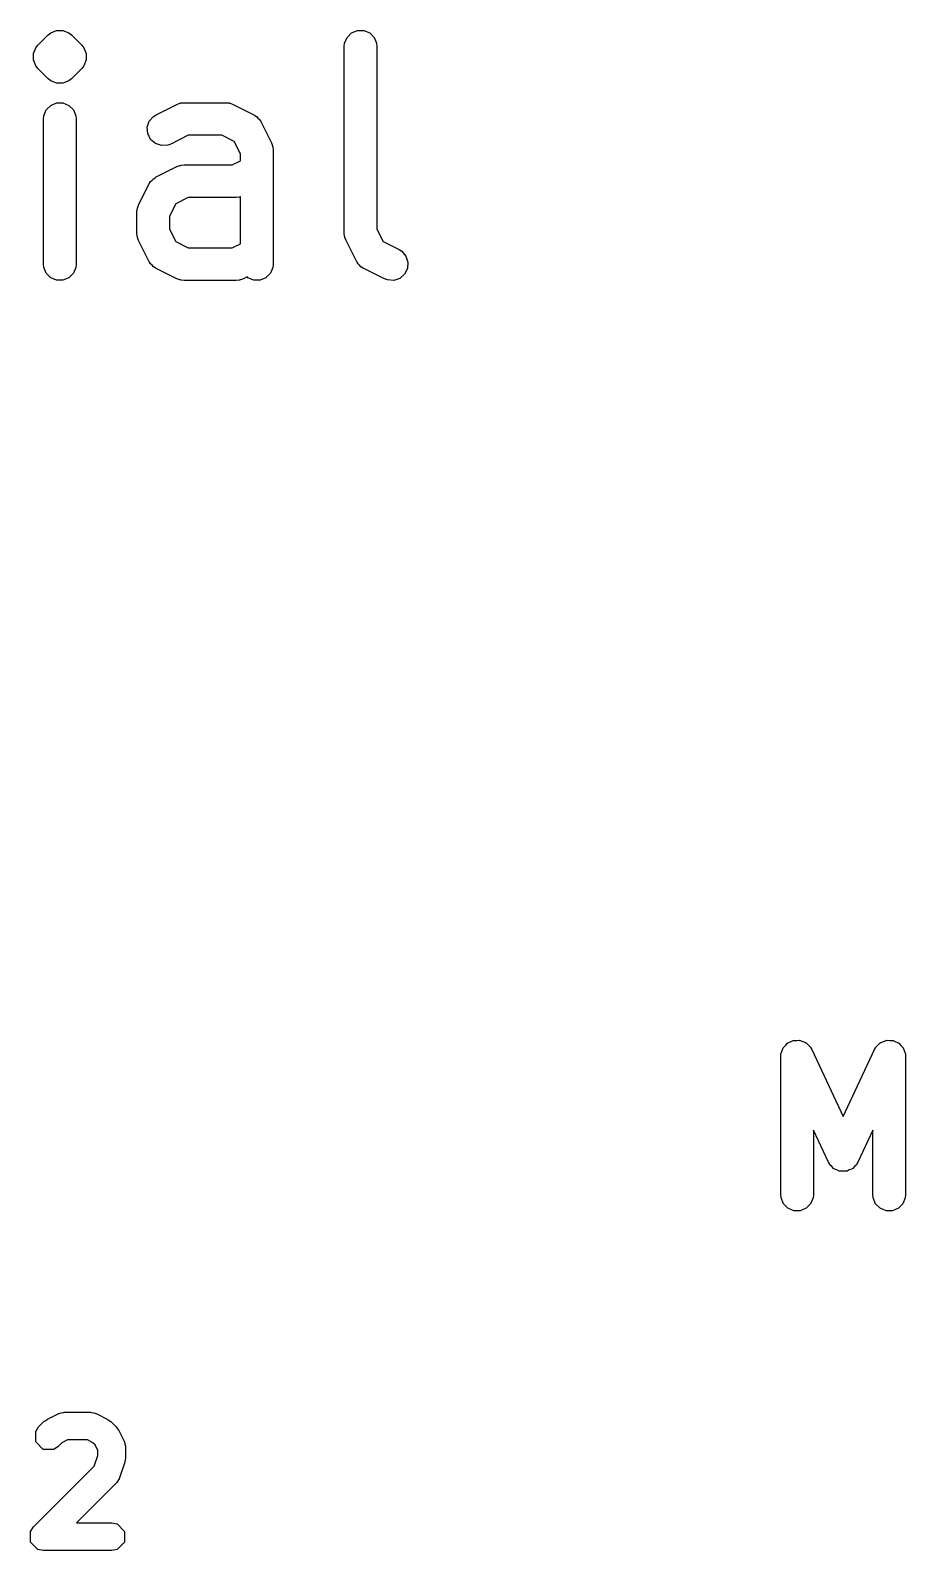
# Model space of a CAD drawing. Header units: inches. Extents: x 4.65 to 7.43, y -3.99 to -2.61.
# Drawn here: x 6.7103 to 6.8685, y -2.9575 to -2.6826 of the extents above; entities that cross this region are included whole.
import ezdxf

# ---------------------------------------------------------------- set-up
doc = ezdxf.new("R2010")
doc.units = ezdxf.units.IN
doc.header["$MEASUREMENT"] = 0
doc.layers.add('BLACK', color=250, linetype='CONTINUOUS')

msp = doc.modelspace()

# ---------------------------------------------------------------- linework, layer by layer
at = {"layer": 'BLACK', "linetype": 'CONTINUOUS'}
for p, q in [((6.71166, -2.68532), (6.71353, -2.68345)), ((6.71353, -2.68345), (6.71398, -2.68308)), ((6.71398, -2.68308), (6.71504, -2.68264)), ((6.71504, -2.68264), (6.71619, -2.68264)), ((6.71619, -2.68264), (6.71619, -2.68264)), ((6.71619, -2.68264), (6.71726, -2.68308)), ((6.71726, -2.68308), (6.71771, -2.68345)), ((6.71771, -2.68345), (6.71958, -2.68532)), ((6.76703, -2.68554), (6.76709, -2.68496)), ((6.76709, -2.68496), (6.76753, -2.6839)), ((6.76753, -2.6839), (6.76835, -2.68308)), ((6.76835, -2.68308), (6.76941, -2.68264)), ((6.76941, -2.68264), (6.77056, -2.68264)), ((6.77056, -2.68264), (6.77163, -2.68308)), ((6.77163, -2.68308), (6.77244, -2.6839)), ((6.77244, -2.6839), (6.77288, -2.68496)), ((6.77288, -2.68496), (6.77294, -2.68554)), ((6.71085, -2.68683), (6.71129, -2.68577)), ((6.71085, -2.68799), (6.71085, -2.68683)), ((6.71129, -2.68905), (6.71085, -2.68799)), ((6.71129, -2.68577), (6.71166, -2.68532)), ((6.71958, -2.68532), (6.71995, -2.68577)), ((6.71995, -2.68577), (6.72009, -2.68611)), ((6.72039, -2.68799), (6.71995, -2.68905)), ((6.72009, -2.68611), (6.72039, -2.68683)), ((6.72039, -2.68683), (6.72039, -2.68799)), ((6.76703, -2.71928), (6.76703, -2.68554)), ((6.77294, -2.68554), (6.77294, -2.71858)), ((6.71166, -2.6895), (6.71129, -2.68905)), ((6.71353, -2.69137), (6.71166, -2.6895)), ((6.71958, -2.6895), (6.71771, -2.69137)), ((6.71995, -2.68905), (6.71958, -2.6895)), ((6.71398, -2.69174), (6.71353, -2.69137)), ((6.71504, -2.69218), (6.71398, -2.69174)), ((6.71619, -2.69218), (6.71504, -2.69218)), ((6.71504, -2.69218), (6.71504, -2.69218)), ((6.71726, -2.69174), (6.71619, -2.69218)), ((6.71619, -2.69218), (6.71619, -2.69218)), ((6.71771, -2.69137), (6.71726, -2.69174)), ((6.71316, -2.69702), (6.71398, -2.6962)), ((6.71398, -2.6962), (6.71504, -2.69576)), ((6.71504, -2.69576), (6.71619, -2.69576)), ((6.71619, -2.69576), (6.71726, -2.6962)), ((6.71726, -2.6962), (6.71807, -2.69702)), ((6.73305, -2.69789), (6.7368, -2.69602)), ((6.7368, -2.69602), (6.73734, -2.69581)), ((6.73734, -2.69581), (6.73744, -2.6958)), ((6.73744, -2.6958), (6.73754, -2.69576)), ((6.73754, -2.69576), (6.73812, -2.69571)), ((6.73812, -2.69571), (6.74561, -2.69571)), ((6.74561, -2.69571), (6.74619, -2.69576)), ((6.74619, -2.69576), (6.74629, -2.6958)), ((6.74629, -2.6958), (6.74639, -2.69581)), ((6.74639, -2.69581), (6.74694, -2.69602)), ((6.74694, -2.69602), (6.75068, -2.69789)), ((6.71267, -2.69866), (6.71272, -2.69808)), ((6.71267, -2.72491), (6.71267, -2.69866)), ((6.71272, -2.69808), (6.71316, -2.69702)), ((6.71807, -2.69702), (6.71851, -2.69808)), ((6.71851, -2.69808), (6.71857, -2.69866)), ((6.71857, -2.69866), (6.71857, -2.72491)), ((6.7318, -2.69907), (6.73256, -2.6982)), ((6.73256, -2.6982), (6.73305, -2.69789)), ((6.75068, -2.69789), (6.75078, -2.69795)), ((6.75078, -2.69795), (6.75083, -2.69797)), ((6.75083, -2.69797), (6.75088, -2.69802)), ((6.75088, -2.69802), (6.75117, -2.6982)), ((6.75117, -2.6982), (6.75142, -2.69848)), ((6.75142, -2.69848), (6.7517, -2.69872)), ((6.7517, -2.69872), (6.75188, -2.69902)), ((6.75188, -2.69902), (6.75193, -2.69907)), ((6.73144, -2.70016), (6.7318, -2.69907)), ((6.73152, -2.70131), (6.73144, -2.70016)), ((6.73203, -2.70234), (6.73152, -2.70131)), ((6.73881, -2.70161), (6.73569, -2.70318)), ((6.74492, -2.70161), (6.73881, -2.70161)), ((6.74716, -2.70274), (6.74492, -2.70161)), ((6.75193, -2.69907), (6.75194, -2.69912)), ((6.75194, -2.69912), (6.75201, -2.69921)), ((6.75201, -2.69921), (6.75388, -2.70296)), ((6.7329, -2.7031), (6.73203, -2.70234)), ((6.734, -2.70346), (6.7329, -2.7031)), ((6.73515, -2.70338), (6.734, -2.70346)), ((6.73569, -2.70318), (6.73515, -2.70338)), ((6.74829, -2.70498), (6.74716, -2.70274)), ((6.75388, -2.70296), (6.75409, -2.7035)), ((6.75409, -2.7035), (6.75409, -2.70361)), ((6.75409, -2.70361), (6.75414, -2.70371)), ((6.75414, -2.70371), (6.75419, -2.70428)), ((6.75419, -2.70428), (6.75419, -2.72491)), ((6.73305, -2.70914), (6.7368, -2.70727)), ((6.7368, -2.70727), (6.73734, -2.70706)), ((6.73734, -2.70706), (6.73744, -2.70705)), ((6.73744, -2.70705), (6.73754, -2.70701)), ((6.73754, -2.70701), (6.73812, -2.70696)), ((6.73812, -2.70696), (6.74679, -2.70696)), ((6.74679, -2.70696), (6.74829, -2.70621)), ((6.74829, -2.70621), (6.74829, -2.70498)), ((6.73185, -2.71026), (6.73203, -2.70997)), ((6.73203, -2.70997), (6.73231, -2.70973)), ((6.73231, -2.70973), (6.73256, -2.70945)), ((6.73256, -2.70945), (6.73285, -2.70927)), ((6.73285, -2.70927), (6.7329, -2.70922)), ((6.7329, -2.70922), (6.73295, -2.7092)), ((6.73295, -2.7092), (6.73305, -2.70914)), ((6.72985, -2.71421), (6.73173, -2.71046)), ((6.73173, -2.71046), (6.73179, -2.71037)), ((6.73179, -2.71037), (6.7318, -2.71032)), ((6.7318, -2.71032), (6.73185, -2.71026)), ((6.74816, -2.71276), (6.74807, -2.7128)), ((6.74827, -2.71276), (6.74816, -2.71276)), ((6.74829, -2.71275), (6.74827, -2.71276)), ((6.74829, -2.72121), (6.74829, -2.71275)), ((6.72954, -2.71553), (6.7296, -2.71496)), ((6.72954, -2.71928), (6.72954, -2.71553)), ((6.7296, -2.71496), (6.72964, -2.71486)), ((6.72964, -2.71475), (6.72985, -2.71421)), ((6.72964, -2.71486), (6.72964, -2.71475)), ((6.73657, -2.71398), (6.73544, -2.71623)), ((6.73881, -2.71286), (6.73657, -2.71398)), ((6.74749, -2.71286), (6.73881, -2.71286)), ((6.74807, -2.7128), (6.74749, -2.71286)), ((6.73544, -2.71623), (6.73544, -2.71858)), ((6.7296, -2.71986), (6.72954, -2.71928)), ((6.72964, -2.71996), (6.7296, -2.71986)), ((6.72964, -2.72006), (6.72964, -2.71996)), ((6.72985, -2.7206), (6.72964, -2.72006)), ((6.73173, -2.72435), (6.72985, -2.7206)), ((6.73544, -2.71858), (6.73657, -2.72083)), ((6.73657, -2.72083), (6.73881, -2.72195)), ((6.76709, -2.71986), (6.76703, -2.71928)), ((6.76713, -2.71996), (6.76709, -2.71986)), ((6.76714, -2.72006), (6.76713, -2.71996)), ((6.76735, -2.7206), (6.76714, -2.72006)), ((6.76922, -2.72435), (6.76735, -2.7206)), ((6.77294, -2.71858), (6.77406, -2.72083)), ((6.77406, -2.72083), (6.77693, -2.72227)), ((6.73881, -2.72195), (6.74679, -2.72195)), ((6.74679, -2.72195), (6.74829, -2.72121)), ((6.77693, -2.72227), (6.77742, -2.72257)), ((6.77742, -2.72257), (6.77818, -2.72344)), ((6.77818, -2.72344), (6.77854, -2.72454)), ((6.71272, -2.72548), (6.71267, -2.72491)), ((6.71316, -2.72655), (6.71272, -2.72548)), ((6.71851, -2.72548), (6.71807, -2.72655)), ((6.71857, -2.72491), (6.71851, -2.72548)), ((6.73179, -2.72445), (6.73173, -2.72435)), ((6.7318, -2.72449), (6.73179, -2.72445)), ((6.73185, -2.72455), (6.7318, -2.72449)), ((6.73203, -2.72484), (6.73185, -2.72455)), ((6.73231, -2.72508), (6.73203, -2.72484)), ((6.73256, -2.72536), (6.73231, -2.72508)), ((6.73285, -2.72555), (6.73256, -2.72536)), ((6.7329, -2.7256), (6.73285, -2.72555)), ((6.73295, -2.72561), (6.7329, -2.7256)), ((6.73305, -2.72567), (6.73295, -2.72561)), ((6.7368, -2.72755), (6.73305, -2.72567)), ((6.75414, -2.72548), (6.75369, -2.72655)), ((6.75419, -2.72491), (6.75414, -2.72548)), ((6.76928, -2.72445), (6.76922, -2.72435)), ((6.7693, -2.72449), (6.76928, -2.72445)), ((6.76935, -2.72455), (6.7693, -2.72449)), ((6.76953, -2.72484), (6.76935, -2.72455)), ((6.76981, -2.72508), (6.76953, -2.72484)), ((6.77005, -2.72536), (6.76981, -2.72508)), ((6.77034, -2.72555), (6.77005, -2.72536)), ((6.7704, -2.7256), (6.77034, -2.72555)), ((6.77044, -2.72561), (6.7704, -2.7256)), ((6.77054, -2.72567), (6.77044, -2.72561)), ((6.77429, -2.72755), (6.77054, -2.72567)), ((6.77846, -2.72569), (6.77794, -2.72672)), ((6.77854, -2.72454), (6.77846, -2.72569)), ((6.71398, -2.72736), (6.71316, -2.72655)), ((6.71504, -2.7278), (6.71398, -2.72736)), ((6.71619, -2.7278), (6.71504, -2.7278)), ((6.71726, -2.72736), (6.71619, -2.7278)), ((6.71807, -2.72655), (6.71726, -2.72736)), ((6.73734, -2.72775), (6.7368, -2.72755)), ((6.73744, -2.72776), (6.73734, -2.72775)), ((6.73754, -2.7278), (6.73744, -2.72776)), ((6.73812, -2.72786), (6.73754, -2.7278)), ((6.74749, -2.72786), (6.73812, -2.72786)), ((6.74807, -2.7278), (6.74749, -2.72786)), ((6.74816, -2.72776), (6.74807, -2.7278)), ((6.74827, -2.72775), (6.74816, -2.72776)), ((6.74881, -2.72755), (6.74827, -2.72775)), ((6.74946, -2.72722), (6.74881, -2.72755)), ((6.7496, -2.72736), (6.74946, -2.72722)), ((6.75066, -2.7278), (6.7496, -2.72736)), ((6.75182, -2.7278), (6.75066, -2.7278)), ((6.75288, -2.72736), (6.75182, -2.7278)), ((6.75369, -2.72655), (6.75288, -2.72736)), ((6.77483, -2.72775), (6.77429, -2.72755)), ((6.77598, -2.72784), (6.77483, -2.72775)), ((6.77707, -2.72747), (6.77598, -2.72784)), ((6.77794, -2.72672), (6.77707, -2.72747)), ((6.84616, -2.8671), (6.84634, -2.86662)), ((6.84634, -2.86662), (6.84638, -2.86657)), ((6.84638, -2.86657), (6.84641, -2.86651)), ((6.84641, -2.86651), (6.84677, -2.86615)), ((6.84677, -2.86615), (6.84711, -2.86577)), ((6.84711, -2.86577), (6.84717, -2.86574)), ((6.84717, -2.86574), (6.84722, -2.86569)), ((6.84722, -2.86569), (6.84769, -2.8655)), ((6.84769, -2.8655), (6.84816, -2.86528)), ((6.84816, -2.86528), (6.84822, -2.86528)), ((6.84822, -2.86528), (6.84828, -2.86525)), ((6.84828, -2.86525), (6.8488, -2.86525)), ((6.8488, -2.86525), (6.84931, -2.86523)), ((6.84931, -2.86523), (6.84937, -2.86525)), ((6.84937, -2.86525), (6.84944, -2.86525)), ((6.84944, -2.86525), (6.84991, -2.86545)), ((6.84991, -2.86545), (6.85039, -2.86562)), ((6.85039, -2.86562), (6.85044, -2.86567)), ((6.85044, -2.86567), (6.8505, -2.86569)), ((6.8505, -2.86569), (6.85086, -2.86606)), ((6.85086, -2.86606), (6.85124, -2.8664)), ((6.85124, -2.8664), (6.85129, -2.86648)), ((6.85129, -2.86648), (6.85132, -2.86651)), ((6.85132, -2.86651), (6.85134, -2.86657)), ((6.85134, -2.86657), (6.85154, -2.8669)), ((6.86285, -2.8669), (6.86305, -2.86657)), ((6.86305, -2.86657), (6.86307, -2.86651)), ((6.86307, -2.86651), (6.8631, -2.86648)), ((6.8631, -2.86648), (6.86315, -2.8664)), ((6.86315, -2.8664), (6.86352, -2.86606)), ((6.86352, -2.86606), (6.86389, -2.86569)), ((6.86389, -2.86569), (6.86395, -2.86567)), ((6.86395, -2.86567), (6.864, -2.86562)), ((6.864, -2.86562), (6.86448, -2.86545)), ((6.86448, -2.86545), (6.86495, -2.86525)), ((6.86495, -2.86525), (6.86502, -2.86525)), ((6.86502, -2.86525), (6.86508, -2.86523)), ((6.86508, -2.86523), (6.86559, -2.86525)), ((6.86559, -2.86525), (6.8661, -2.86525)), ((6.8661, -2.86525), (6.86616, -2.86528)), ((6.86616, -2.86528), (6.86623, -2.86528)), ((6.86623, -2.86528), (6.86669, -2.8655)), ((6.86669, -2.8655), (6.86717, -2.86569)), ((6.86717, -2.86569), (6.86721, -2.86574)), ((6.86721, -2.86574), (6.86727, -2.86577)), ((6.86727, -2.86577), (6.86762, -2.86615)), ((6.86762, -2.86615), (6.86798, -2.86651)), ((6.86798, -2.86651), (6.86801, -2.86657)), ((6.86801, -2.86657), (6.86805, -2.86662)), ((6.86805, -2.86662), (6.86823, -2.8671)), ((6.84591, -2.86815), (6.84595, -2.86777)), ((6.84591, -2.89315), (6.84591, -2.86815)), ((6.84594, -2.8677), (6.84596, -2.86766)), ((6.84595, -2.86777), (6.84594, -2.8677)), ((6.84596, -2.86766), (6.84597, -2.86757)), ((6.84597, -2.86757), (6.84616, -2.8671)), ((6.85154, -2.8669), (6.85719, -2.87902)), ((6.85719, -2.87902), (6.86285, -2.8669)), ((6.86823, -2.8671), (6.86842, -2.86757)), ((6.86842, -2.86757), (6.86843, -2.86766)), ((6.86843, -2.86766), (6.86845, -2.8677)), ((6.86845, -2.8677), (6.86844, -2.86777)), ((6.86844, -2.86777), (6.86848, -2.86815)), ((6.86848, -2.86815), (6.86848, -2.89315)), ((6.85452, -2.88725), (6.85181, -2.88146)), ((6.85181, -2.88146), (6.85181, -2.89315)), ((6.86257, -2.88146), (6.85987, -2.88725)), ((6.86257, -2.89315), (6.86257, -2.88146)), ((6.85464, -2.88746), (6.85452, -2.88725)), ((6.85467, -2.88754), (6.85464, -2.88746)), ((6.85472, -2.88759), (6.85467, -2.88754)), ((6.85481, -2.88775), (6.85472, -2.88759)), ((6.85514, -2.88806), (6.85481, -2.88775)), ((6.85545, -2.88839), (6.85514, -2.88806)), ((6.85557, -2.88844), (6.85545, -2.88839)), ((6.85566, -2.88853), (6.85557, -2.88844)), ((6.85608, -2.88868), (6.85566, -2.88853)), ((6.85649, -2.88887), (6.85608, -2.88868)), ((6.8583, -2.88868), (6.8579, -2.88887)), ((6.85873, -2.88853), (6.8583, -2.88868)), ((6.85882, -2.88844), (6.85873, -2.88853)), ((6.85894, -2.88839), (6.85882, -2.88844)), ((6.85924, -2.88806), (6.85894, -2.88839)), ((6.85958, -2.88775), (6.85924, -2.88806)), ((6.85967, -2.88759), (6.85958, -2.88775)), ((6.85972, -2.88754), (6.85967, -2.88759)), ((6.85975, -2.88746), (6.85972, -2.88754)), ((6.85987, -2.88725), (6.85975, -2.88746)), ((6.85662, -2.88888), (6.85649, -2.88887)), ((6.85675, -2.88892), (6.85662, -2.88888)), ((6.85719, -2.8889), (6.85675, -2.88892)), ((6.85764, -2.88892), (6.85719, -2.8889)), ((6.85777, -2.88888), (6.85764, -2.88892)), ((6.8579, -2.88887), (6.85777, -2.88888)), ((6.84597, -2.89372), (6.84591, -2.89315)), ((6.84641, -2.89479), (6.84597, -2.89372)), ((6.85176, -2.89372), (6.85132, -2.89479)), ((6.85181, -2.89315), (6.85176, -2.89372)), ((6.86263, -2.89372), (6.86257, -2.89315)), ((6.86307, -2.89479), (6.86263, -2.89372)), ((6.86842, -2.89372), (6.86798, -2.89479)), ((6.86848, -2.89315), (6.86842, -2.89372)), ((6.84722, -2.8956), (6.84641, -2.89479)), ((6.84828, -2.89604), (6.84722, -2.8956)), ((6.84944, -2.89604), (6.84828, -2.89604)), ((6.8505, -2.8956), (6.84944, -2.89604)), ((6.85132, -2.89479), (6.8505, -2.8956)), ((6.86389, -2.8956), (6.86307, -2.89479)), ((6.86495, -2.89604), (6.86389, -2.8956)), ((6.8661, -2.89604), (6.86495, -2.89604)), ((6.86717, -2.8956), (6.8661, -2.89604)), ((6.86798, -2.89479), (6.86717, -2.8956)), ((6.71547, -2.93268), (6.71586, -2.9326)), ((6.71586, -2.9326), (6.71625, -2.9325)), ((6.71625, -2.9325), (6.71631, -2.93252)), ((6.71631, -2.93252), (6.71643, -2.93249)), ((6.71643, -2.93249), (6.72119, -2.93249)), ((6.72119, -2.93249), (6.72131, -2.93252)), ((6.72131, -2.93252), (6.72137, -2.9325)), ((6.72137, -2.9325), (6.72175, -2.9326)), ((6.72175, -2.9326), (6.72215, -2.93268)), ((6.71126, -2.93594), (6.7118, -2.93513)), ((6.7118, -2.93513), (6.71276, -2.93418)), ((6.71276, -2.93418), (6.71309, -2.93395)), ((6.71309, -2.93395), (6.71341, -2.93371)), ((6.71341, -2.93371), (6.71531, -2.93276)), ((6.71531, -2.93276), (6.71543, -2.93272)), ((6.71543, -2.93272), (6.71547, -2.93268)), ((6.72215, -2.93268), (6.72219, -2.93272)), ((6.72219, -2.93272), (6.72231, -2.93276)), ((6.72231, -2.93276), (6.72421, -2.93371)), ((6.72421, -2.93371), (6.72453, -2.93395)), ((6.72453, -2.93395), (6.72486, -2.93418)), ((6.72486, -2.93418), (6.72582, -2.93513)), ((6.72582, -2.93513), (6.72604, -2.93546)), ((6.71126, -2.93785), (6.71126, -2.93594)), ((6.71261, -2.93921), (6.71126, -2.93785)), ((6.716, -2.938), (6.71534, -2.93866)), ((6.71702, -2.93749), (6.716, -2.938)), ((6.7206, -2.93749), (6.71702, -2.93749)), ((6.72161, -2.938), (6.7206, -2.93749)), ((6.72199, -2.93838), (6.72161, -2.938)), ((6.72604, -2.93546), (6.72628, -2.93578)), ((6.72628, -2.93578), (6.72724, -2.93768)), ((6.72724, -2.93768), (6.72727, -2.9378)), ((6.72727, -2.9378), (6.72731, -2.93785)), ((6.72731, -2.93785), (6.72739, -2.93824)), ((6.71453, -2.93921), (6.71261, -2.93921)), ((6.71534, -2.93866), (6.71453, -2.93921)), ((6.72186, -2.94221), (6.7225, -2.9403)), ((6.7225, -2.93939), (6.72199, -2.93838)), ((6.7225, -2.9403), (6.7225, -2.93939)), ((6.72739, -2.93824), (6.72749, -2.93862)), ((6.7275, -2.94071), (6.72742, -2.9411)), ((6.72749, -2.93862), (6.72748, -2.93868)), ((6.72748, -2.93868), (6.7275, -2.9388)), ((6.7275, -2.9388), (6.7275, -2.94071)), ((6.71085, -2.95322), (6.72186, -2.94221)), ((6.72737, -2.9415), (6.72642, -2.94435)), ((6.72742, -2.9411), (6.72737, -2.9415)), ((6.72582, -2.94533), (6.71865, -2.95249)), ((6.72588, -2.94523), (6.72582, -2.94533)), ((6.72594, -2.9452), (6.72588, -2.94523)), ((6.72613, -2.94485), (6.72594, -2.9452)), ((6.72636, -2.94452), (6.72613, -2.94485)), ((6.72642, -2.94435), (6.72636, -2.94446)), ((6.72636, -2.94446), (6.72636, -2.94452)), ((6.71031, -2.95404), (6.71085, -2.95322)), ((6.71031, -2.95595), (6.71031, -2.95404)), ((6.71865, -2.95249), (6.725, -2.95249)), ((6.725, -2.95249), (6.72596, -2.95268)), ((6.72596, -2.95268), (6.72731, -2.95404)), ((6.72731, -2.95404), (6.72731, -2.95595)), ((6.71166, -2.9573), (6.71031, -2.95595)), ((6.71262, -2.95749), (6.71166, -2.9573)), ((6.72596, -2.9573), (6.725, -2.95749)), ((6.72731, -2.95595), (6.72596, -2.9573)), ((6.725, -2.95749), (6.71262, -2.95749))]:
    msp.add_line(p, q, dxfattribs=at)

doc.saveas('drawing.dxf')
